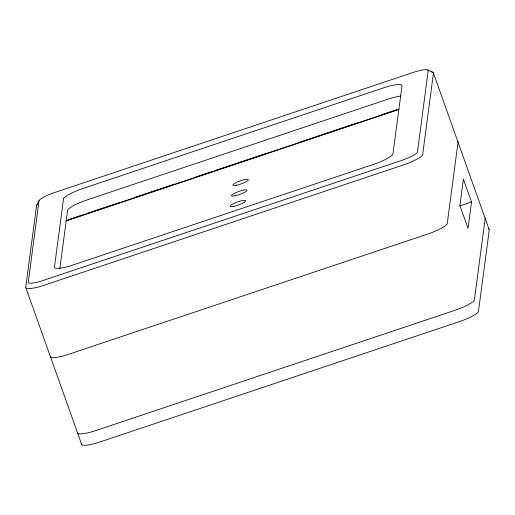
<?xml version="1.0" encoding="UTF-8"?>
<svg xmlns="http://www.w3.org/2000/svg" width="515" height="515" viewBox="0 0 515 515"><rect width="100%" height="100%" fill="white"/><g stroke="black" fill="none" stroke-linecap="round" stroke-linejoin="round"><path stroke-width="0.77" d="M39.043 200.567L28.286 282.117A16.499 3.18 -19.6 0 0 40.975 281.19L401.655 160.423A16.499 3.18 -19.6 0 0 417.42 152.298L428.184 70.748A16.499 3.18 -19.6 0 0 415.496 71.675L54.815 192.443A16.499 3.18 -19.6 0 0 39.043 200.567L36.578 205.53L25.75 287.235A20.626 3.972 -19.6 0 0 41.612 286.076L402.897 165.115A20.626 3.972 -19.6 0 0 422.609 154.964L433.437 73.259A20.626 3.972 -19.6 0 0 431.57 71.971M59.798 268.92L67.639 209.972A20.626 3.972 -19.6 0 1 87.35 199.82L390.228 98.423A20.626 3.972 -19.6 0 1 400.792 96.067M471.534 202.002L468.032 228.415L459.882 205.536L463.384 179.117L471.534 202.002L459.876 205.903M68.064 219.834L82.535 214.98M87.865 213.197L119.107 202.736M134.338 197.638L174.72 184.113M195.288 177.224L211.285 171.868M215.856 170.336L266.899 153.245M298.893 142.526L359.084 122.37M381.937 114.716L397.934 109.36M66.512 220.517L398.559 109.315M66.042 220.929L399.099 109.38M427.559 69.918L432.658 72.216M433.282 72.654L489.102 229.4M25.898 287.84L81.718 444.593M81.563 443.981A20.626 3.972 -19.6 0 0 97.425 442.823L458.711 321.862A20.626 3.972 -19.6 0 0 478.422 311.71L489.25 230.005A20.626 3.972 -19.6 0 0 488.471 228.969M77.495 432.542A20.626 3.972 -19.6 0 0 93.35 431.383L454.636 310.423A20.626 3.972 -19.6 0 0 474.347 300.271L485.175 218.566A20.626 3.972 -19.6 0 0 485.027 217.961M50.328 356.264A20.626 3.972 -19.6 0 0 66.19 355.105L427.476 234.145A20.626 3.972 -19.6 0 0 447.187 223.993L458.015 142.288A20.626 3.972 -19.6 0 0 457.867 141.683M36.578 205.53A20.626 3.972 -19.6 0 1 37.376 204.622M63.564 198.532L54.455 267.04A20.626 3.972 -19.6 0 0 70.31 265.882L373.188 164.485A20.626 3.972 -19.6 0 0 392.9 154.333L402.015 85.825A20.626 3.972 -19.6 0 0 386.153 86.984L83.276 188.381A20.626 3.972 -19.6 0 0 63.564 198.532M233.784 206.341A8.253 1.59 -19.6 0 0 245.661 200.901A8.253 1.59 -19.6 0 0 234.177 203.29A8.253 1.59 -19.6 0 0 233.784 206.341M235.155 195.784A8.253 1.59 -19.6 0 0 247.033 190.344A8.253 1.59 -19.6 0 0 235.548 192.732A8.253 1.59 -19.6 0 0 235.155 195.784M236.52 185.226A8.253 1.59 -19.6 0 0 248.404 179.786A8.253 1.59 -19.6 0 0 236.919 182.181A8.253 1.59 -19.6 0 0 236.52 185.226"/></g></svg>
